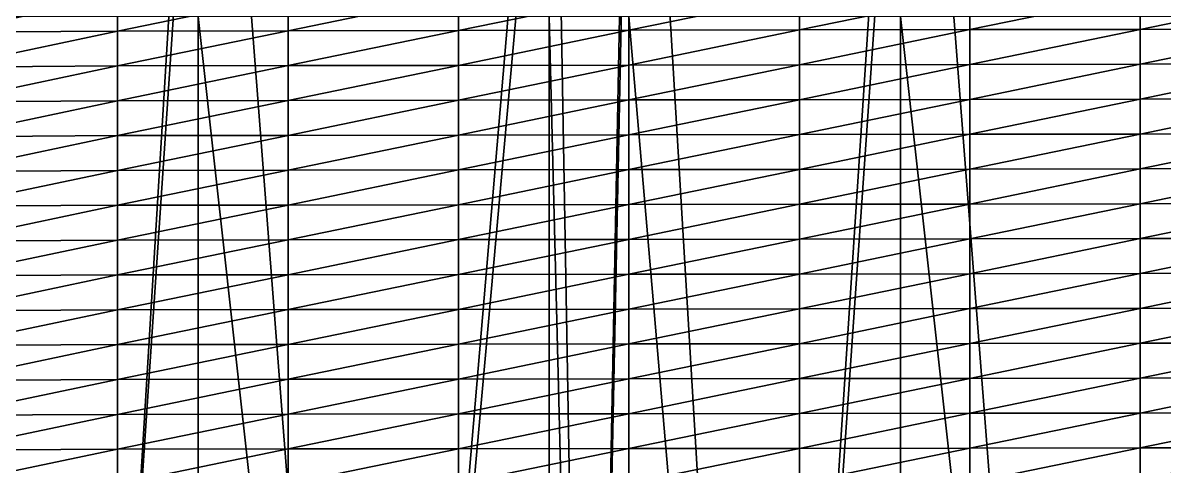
# Model space of a CAD drawing. Header units: metres. Extents: x -3 to 177, y -14 to 14.
# Drawn here: x 68.2 to 75.4, y 7.16 to 9.96 of the extents above; entities that cross this region are included whole.
import ezdxf

# ---------------------------------------------------------------- set-up
doc = ezdxf.new("R2010")
doc.units = ezdxf.units.M
for name, color, linetype, true_color in [('DB_4', 7, 'Continuous', 0x99866a), ('HOLD_4', 7, 'Continuous', 0x80bb9a), ('HULL', 7, 'Continuous', 0x528ba5)]:
    doc.layers.add(name, color=color, linetype=linetype, true_color=true_color)

msp = doc.modelspace()

# ---------------------------------------------------------------- linework, layer by layer
at = {"layer": 'DB_4'}
for points in [[(67.725, 14.36, 1.75), (67.725, -14.36, 1.75), (69.3074, -14.3587, 1.75)], [(67.725, 14.36, 1.75), (69.3074, -14.3587, 1.75), (69.3074, 14.3587, 1.75)], [(69.3074, 14.3587, 1.75), (71.5222, -14.3597, 1.75), (71.5222, 14.3597, 1.75)], [(69.3074, 14.3587, 1.75), (69.3074, -14.3587, 1.75), (71.5222, -14.3597, 1.75)], [(71.5222, 14.3597, 1.75), (72.025, -14.3599, 1.75), (72.025, 14.3599, 1.75)], [(71.5222, 14.3597, 1.75), (71.5222, -14.3597, 1.75), (72.025, -14.3599, 1.75)], [(72.025, 14.3599, 1.75), (73.7369, -14.3607, 1.75), (73.7369, 14.3607, 1.75)], [(72.025, 14.3599, 1.75), (72.025, -14.3599, 1.75), (73.7369, -14.3607, 1.75)], [(73.7369, 14.3607, 1.75), (75.9517, -14.3616, 1.75), (75.9517, 14.3616, 1.75)], [(73.7369, 14.3607, 1.75), (73.7369, -14.3607, 1.75), (75.9517, -14.3616, 1.75)], [(67.725, -11.2161), (67.725, 11.2161), (69.3074, 12.3259)], [(67.725, -11.2161), (69.3074, 12.3259), (69.3074, -12.3259)], [(69.3074, -12.3259), (69.3074, 12.3259), (71.5222, 12.3305)], [(69.3074, -12.3259), (71.5222, 12.3305), (71.5222, -12.3305)], [(71.5222, -12.3305), (71.5222, 12.3305), (72.025, 12.3316)], [(71.5222, -12.3305), (72.025, 12.3316), (72.025, -12.3316)], [(72.025, -12.3316), (72.025, 12.3316), (73.7369, 12.3351)], [(72.025, -12.3316), (73.7369, 12.3351), (73.7369, -12.3351)], [(73.7369, -12.3351), (73.7369, 12.3351), (75.9517, 12.3398)], [(73.7369, -12.3351), (75.9517, 12.3398), (75.9517, -12.3398)]]:
    msp.add_3dface(points, dxfattribs=at)
at = {"layer": 'HOLD_4'}
for points in [[(67.725, -13.056, 1.75), (67.725, 13.056, 1.75), (69.3074, 13.0547, 1.75)], [(67.725, -13.056, 1.75), (69.3074, 13.0547, 1.75), (69.3074, -13.0547, 1.75)], [(69.3074, -13.0547, 1.75), (69.3074, 13.0547, 1.75), (71.5222, 13.0557, 1.75)], [(69.3074, -13.0547, 1.75), (71.5222, 13.0557, 1.75), (71.5222, -13.0557, 1.75)], [(71.5222, -13.0557, 1.75), (71.5222, 13.0557, 1.75), (72.025, 13.0559, 1.75)], [(71.5222, -13.0557, 1.75), (72.025, 13.0559, 1.75), (72.025, -13.0559, 1.75)], [(72.025, -13.0559, 1.75), (72.025, 13.0559, 1.75), (73.7369, 13.0567, 1.75)], [(72.025, -13.0559, 1.75), (73.7369, 13.0567, 1.75), (73.7369, -13.0567, 1.75)], [(73.7369, -13.0567, 1.75), (73.7369, 13.0567, 1.75), (75.9517, 13.0576, 1.75)], [(73.7369, -13.0567, 1.75), (75.9517, 13.0576, 1.75), (75.9517, -13.0576, 1.75)], [(67.725, 9.996, 14.6), (67.725, -9.996, 14.6), (69.3074, -9.996, 14.6)], [(67.725, 9.996, 14.6), (69.3074, -9.996, 14.6), (69.3074, 9.996, 14.6)], [(69.3074, 9.996, 14.6), (69.3074, -9.996, 14.6), (71.5222, -9.996, 14.6)], [(69.3074, 9.996, 14.6), (71.5222, -9.996, 14.6), (71.5222, 9.996, 14.6)], [(71.5222, 9.996, 14.6), (71.5222, -9.996, 14.6), (72.025, -9.996, 14.6)], [(71.5222, 9.996, 14.6), (72.025, -9.996, 14.6), (72.025, 9.996, 14.6)], [(72.025, 9.996, 14.6), (72.025, -9.996, 14.6), (73.7369, -9.996, 14.6)], [(72.025, 9.996, 14.6), (73.7369, -9.996, 14.6), (73.7369, 9.996, 14.6)], [(73.7369, 9.996, 14.6), (73.7369, -9.996, 14.6), (75.9517, -9.996, 14.6)], [(73.7369, 9.996, 14.6), (75.9517, -9.996, 14.6), (75.9517, 9.996, 14.6)]]:
    msp.add_3dface(points, dxfattribs=at)
at = {"layer": 'HULL'}
for points in [[(67.725, 9.8966), (67.725, 10.1165), (68.8, 10.124)], [(67.725, 9.8966), (68.8, 10.124), (68.8, 9.9039)], [(68.8, 9.9039), (68.8, 10.124), (69.875, 10.1258)], [(68.8, 9.9039), (69.875, 10.1258), (69.875, 9.9057)], [(69.875, 9.9057), (69.875, 10.1258), (70.95, 10.1277)], [(69.875, 9.9057), (70.95, 10.1277), (70.95, 9.9075)], [(70.95, 9.9075), (70.95, 10.1277), (72.025, 10.1295)], [(70.95, 9.9075), (72.025, 10.1295), (72.025, 9.9093)], [(72.025, 9.9093), (72.025, 10.1295), (73.1, 10.1313)], [(72.025, 9.9093), (73.1, 10.1313), (73.1, 9.9111)], [(73.1, 9.9111), (73.1, 10.1313), (74.175, 10.1332)], [(73.1, 9.9111), (74.175, 10.1332), (74.175, 9.9129)], [(74.175, 9.9129), (74.175, 10.1332), (75.25, 10.135)], [(74.175, 9.9129), (75.25, 10.135), (75.25, 9.9147)], [(75.25, 9.9147), (75.25, 10.135), (76.325, 10.1369)], [(75.25, 9.9147), (76.325, 10.1369), (76.325, 9.9165)], [(67.725, 9.6767), (67.725, 9.8966), (68.8, 9.9039)], [(67.725, 9.6767), (68.8, 9.9039), (68.8, 9.6838)], [(68.8, 9.6838), (68.8, 9.9039), (69.875, 9.9057)], [(68.8, 9.6838), (69.875, 9.9057), (69.875, 9.6856)], [(69.875, 9.6856), (69.875, 9.9057), (70.95, 9.9075)], [(69.875, 9.6856), (70.95, 9.9075), (70.95, 9.6873)], [(70.95, 9.6873), (70.95, 9.9075), (72.025, 9.9093)], [(70.95, 9.6873), (72.025, 9.9093), (72.025, 9.6891)], [(72.025, 9.6891), (72.025, 9.9093), (73.1, 9.9111)], [(72.025, 9.6891), (73.1, 9.9111), (73.1, 9.6908)], [(73.1, 9.6908), (73.1, 9.9111), (74.175, 9.9129)], [(73.1, 9.6908), (74.175, 9.9129), (74.175, 9.6926)], [(74.175, 9.6926), (74.175, 9.9129), (75.25, 9.9147)], [(74.175, 9.6926), (75.25, 9.9147), (75.25, 9.6944)], [(75.25, 9.6944), (75.25, 9.9147), (76.325, 9.9165)], [(75.25, 9.6944), (76.325, 9.9165), (76.325, 9.6961)], [(67.725, 9.4567), (67.725, 9.6767), (68.8, 9.6838)], [(67.725, 9.4567), (68.8, 9.6838), (68.8, 9.4637)], [(68.8, 9.4637), (68.8, 9.6838), (69.875, 9.6856)], [(68.8, 9.4637), (69.875, 9.6856), (69.875, 9.4654)], [(69.875, 9.4654), (69.875, 9.6856), (70.95, 9.6873)], [(69.875, 9.4654), (70.95, 9.6873), (70.95, 9.4672)], [(70.95, 9.4672), (70.95, 9.6873), (72.025, 9.6891)], [(70.95, 9.4672), (72.025, 9.6891), (72.025, 9.4689)], [(72.025, 9.4689), (72.025, 9.6891), (73.1, 9.6908)], [(72.025, 9.4689), (73.1, 9.6908), (73.1, 9.4706)], [(73.1, 9.4706), (73.1, 9.6908), (74.175, 9.6926)], [(73.1, 9.4706), (74.175, 9.6926), (74.175, 9.4723)], [(74.175, 9.4723), (74.175, 9.6926), (75.25, 9.6944)], [(74.175, 9.4723), (75.25, 9.6944), (75.25, 9.474)], [(75.25, 9.474), (75.25, 9.6944), (76.325, 9.6961)], [(75.25, 9.474), (76.325, 9.6961), (76.325, 9.4758)], [(67.725, 9.2368), (67.725, 9.4567), (68.8, 9.4637)], [(67.725, 9.2368), (68.8, 9.4637), (68.8, 9.2436)], [(68.8, 9.2436), (68.8, 9.4637), (69.875, 9.4654)], [(68.8, 9.2436), (69.875, 9.4654), (69.875, 9.2453)], [(69.875, 9.2453), (69.875, 9.4654), (70.95, 9.4672)], [(69.875, 9.2453), (70.95, 9.4672), (70.95, 9.247)], [(70.95, 9.247), (70.95, 9.4672), (72.025, 9.4689)], [(70.95, 9.247), (72.025, 9.4689), (72.025, 9.2487)], [(72.025, 9.2487), (72.025, 9.4689), (73.1, 9.4706)], [(72.025, 9.2487), (73.1, 9.4706), (73.1, 9.2504)], [(73.1, 9.2504), (73.1, 9.4706), (74.175, 9.4723)], [(73.1, 9.2504), (74.175, 9.4723), (74.175, 9.252)], [(74.175, 9.252), (74.175, 9.4723), (75.25, 9.474)], [(74.175, 9.252), (75.25, 9.474), (75.25, 9.2537)], [(75.25, 9.2537), (75.25, 9.474), (76.325, 9.4758)], [(75.25, 9.2537), (76.325, 9.4758), (76.325, 9.2554)], [(67.725, 9.0169), (67.725, 9.2368), (68.8, 9.2436)], [(67.725, 9.0169), (68.8, 9.2436), (68.8, 9.0235)], [(68.8, 9.0235), (68.8, 9.2436), (69.875, 9.2453)], [(68.8, 9.0235), (69.875, 9.2453), (69.875, 9.0252)], [(69.875, 9.0252), (69.875, 9.2453), (70.95, 9.247)], [(69.875, 9.0252), (70.95, 9.247), (70.95, 9.0268)], [(70.95, 9.0268), (70.95, 9.247), (72.025, 9.2487)], [(70.95, 9.0268), (72.025, 9.2487), (72.025, 9.0285)], [(72.025, 9.0285), (72.025, 9.2487), (73.1, 9.2504)], [(72.025, 9.0285), (73.1, 9.2504), (73.1, 9.0301)], [(73.1, 9.0301), (73.1, 9.2504), (74.175, 9.252)], [(73.1, 9.0301), (74.175, 9.252), (74.175, 9.0317)], [(74.175, 9.0317), (74.175, 9.252), (75.25, 9.2537)], [(74.175, 9.0317), (75.25, 9.2537), (75.25, 9.0334)], [(75.25, 9.0334), (75.25, 9.2537), (76.325, 9.2554)], [(75.25, 9.0334), (76.325, 9.2554), (76.325, 9.035)], [(67.725, 8.797), (67.725, 9.0169), (68.8, 9.0235)], [(67.725, 8.797), (68.8, 9.0235), (68.8, 8.8035)], [(68.8, 8.8035), (68.8, 9.0235), (69.875, 9.0252)], [(68.8, 8.8035), (69.875, 9.0252), (69.875, 8.8051)], [(69.875, 8.8051), (69.875, 9.0252), (70.95, 9.0268)], [(69.875, 8.8051), (70.95, 9.0268), (70.95, 8.8067)], [(70.95, 8.8067), (70.95, 9.0268), (72.025, 9.0285)], [(70.95, 8.8067), (72.025, 9.0285), (72.025, 8.8083)], [(72.025, 8.8083), (72.025, 9.0285), (73.1, 9.0301)], [(72.025, 8.8083), (73.1, 9.0301), (73.1, 8.8099)], [(73.1, 8.8099), (73.1, 9.0301), (74.175, 9.0317)], [(73.1, 8.8099), (74.175, 9.0317), (74.175, 8.8115)], [(74.175, 8.8115), (74.175, 9.0317), (75.25, 9.0334)], [(74.175, 8.8115), (75.25, 9.0334), (75.25, 8.8131)], [(75.25, 8.8131), (75.25, 9.0334), (76.325, 9.035)], [(75.25, 8.8131), (76.325, 9.035), (76.325, 8.8147)], [(67.725, 8.577), (67.725, 8.797), (68.8, 8.8035)], [(67.725, 8.577), (68.8, 8.8035), (68.8, 8.5834)], [(68.8, 8.5834), (68.8, 8.8035), (69.875, 8.8051)], [(68.8, 8.5834), (69.875, 8.8051), (69.875, 8.5849)], [(69.875, 8.5849), (69.875, 8.8051), (70.95, 8.8067)], [(69.875, 8.5849), (70.95, 8.8067), (70.95, 8.5865)], [(70.95, 8.5865), (70.95, 8.8067), (72.025, 8.8083)], [(70.95, 8.5865), (72.025, 8.8083), (72.025, 8.5881)], [(72.025, 8.5881), (72.025, 8.8083), (73.1, 8.8099)], [(72.025, 8.5881), (73.1, 8.8099), (73.1, 8.5896)], [(73.1, 8.5896), (73.1, 8.8099), (74.175, 8.8115)], [(73.1, 8.5896), (74.175, 8.8115), (74.175, 8.5912)], [(74.175, 8.5912), (74.175, 8.8115), (75.25, 8.8131)], [(74.175, 8.5912), (75.25, 8.8131), (75.25, 8.5927)], [(75.25, 8.5927), (75.25, 8.8131), (76.325, 8.8147)], [(75.25, 8.5927), (76.325, 8.8147), (76.325, 8.5943)], [(67.725, 8.3571), (67.725, 8.577), (68.8, 8.5834)], [(67.725, 8.3571), (68.8, 8.5834), (68.8, 8.3633)], [(68.8, 8.3633), (68.8, 8.5834), (69.875, 8.5849)], [(68.8, 8.3633), (69.875, 8.5849), (69.875, 8.3648)], [(69.875, 8.3648), (69.875, 8.5849), (70.95, 8.5865)], [(69.875, 8.3648), (70.95, 8.5865), (70.95, 8.3663)], [(70.95, 8.3663), (70.95, 8.5865), (72.025, 8.5881)], [(70.95, 8.3663), (72.025, 8.5881), (72.025, 8.3678)], [(72.025, 8.3678), (72.025, 8.5881), (73.1, 8.5896)], [(72.025, 8.3678), (73.1, 8.5896), (73.1, 8.3694)], [(73.1, 8.3694), (73.1, 8.5896), (74.175, 8.5912)], [(73.1, 8.3694), (74.175, 8.5912), (74.175, 8.3709)], [(74.175, 8.3709), (74.175, 8.5912), (75.25, 8.5927)], [(74.175, 8.3709), (75.25, 8.5927), (75.25, 8.3724)], [(75.25, 8.3724), (75.25, 8.5927), (76.325, 8.5943)], [(75.25, 8.3724), (76.325, 8.5943), (76.325, 8.3739)], [(67.725, 8.1372), (67.725, 8.3571), (68.8, 8.3633)], [(67.725, 8.1372), (68.8, 8.3633), (68.8, 8.1432)], [(68.8, 8.1432), (68.8, 8.3633), (69.875, 8.3648)], [(68.8, 8.1432), (69.875, 8.3648), (69.875, 8.1447)], [(69.875, 8.1447), (69.875, 8.3648), (70.95, 8.3663)], [(69.875, 8.1447), (70.95, 8.3663), (70.95, 8.1462)], [(70.95, 8.1462), (70.95, 8.3663), (72.025, 8.3678)], [(70.95, 8.1462), (72.025, 8.3678), (72.025, 8.1476)], [(72.025, 8.1476), (72.025, 8.3678), (73.1, 8.3694)], [(72.025, 8.1476), (73.1, 8.3694), (73.1, 8.1491)], [(73.1, 8.1491), (73.1, 8.3694), (74.175, 8.3709)], [(73.1, 8.1491), (74.175, 8.3709), (74.175, 8.1506)], [(74.175, 8.1506), (74.175, 8.3709), (75.25, 8.3724)], [(74.175, 8.1506), (75.25, 8.3724), (75.25, 8.1521)], [(75.25, 8.1521), (75.25, 8.3724), (76.325, 8.3739)], [(75.25, 8.1521), (76.325, 8.3739), (76.325, 8.1536)], [(67.725, 7.9173), (67.725, 8.1372), (68.8, 8.1432)], [(67.725, 7.9173), (68.8, 8.1432), (68.8, 7.9231)], [(68.8, 7.9231), (68.8, 8.1432), (69.875, 8.1447)], [(68.8, 7.9231), (69.875, 8.1447), (69.875, 7.9245)], [(69.875, 7.9245), (69.875, 8.1447), (70.95, 8.1462)], [(69.875, 7.9245), (70.95, 8.1462), (70.95, 7.926)], [(70.95, 7.926), (70.95, 8.1462), (72.025, 8.1476)], [(70.95, 7.926), (72.025, 8.1476), (72.025, 7.9274)], [(72.025, 7.9274), (72.025, 8.1476), (73.1, 8.1491)], [(72.025, 7.9274), (73.1, 8.1491), (73.1, 7.9289)], [(73.1, 7.9289), (73.1, 8.1491), (74.175, 8.1506)], [(73.1, 7.9289), (74.175, 8.1506), (74.175, 7.9303)], [(74.175, 7.9303), (74.175, 8.1506), (75.25, 8.1521)], [(74.175, 7.9303), (75.25, 8.1521), (75.25, 7.9318)], [(75.25, 7.9318), (75.25, 8.1521), (76.325, 8.1536)], [(75.25, 7.9318), (76.325, 8.1536), (76.325, 7.9332)], [(67.725, 7.6973), (67.725, 7.9173), (68.8, 7.9231)], [(67.725, 7.6973), (68.8, 7.9231), (68.8, 7.703)], [(68.8, 7.703), (68.8, 7.9231), (69.875, 7.9245)], [(68.8, 7.703), (69.875, 7.9245), (69.875, 7.7044)], [(69.875, 7.7044), (69.875, 7.9245), (70.95, 7.926)], [(69.875, 7.7044), (70.95, 7.926), (70.95, 7.7058)], [(70.95, 7.7058), (70.95, 7.926), (72.025, 7.9274)], [(70.95, 7.7058), (72.025, 7.9274), (72.025, 7.7072)], [(72.025, 7.7072), (72.025, 7.9274), (73.1, 7.9289)], [(72.025, 7.7072), (73.1, 7.9289), (73.1, 7.7086)], [(73.1, 7.7086), (73.1, 7.9289), (74.175, 7.9303)], [(73.1, 7.7086), (74.175, 7.9303), (74.175, 7.71)], [(74.175, 7.71), (74.175, 7.9303), (75.25, 7.9318)], [(74.175, 7.71), (75.25, 7.9318), (75.25, 7.7114)], [(75.25, 7.7114), (75.25, 7.9318), (76.325, 7.9332)], [(75.25, 7.7114), (76.325, 7.9332), (76.325, 7.7128)], [(67.725, 7.4774), (67.725, 7.6973), (68.8, 7.703)], [(67.725, 7.4774), (68.8, 7.703), (68.8, 7.4829)], [(68.8, 7.4829), (68.8, 7.703), (69.875, 7.7044)], [(68.8, 7.4829), (69.875, 7.7044), (69.875, 7.4843)], [(69.875, 7.4843), (69.875, 7.7044), (70.95, 7.7058)], [(69.875, 7.4843), (70.95, 7.7058), (70.95, 7.4857)], [(70.95, 7.4857), (70.95, 7.7058), (72.025, 7.7072)], [(70.95, 7.4857), (72.025, 7.7072), (72.025, 7.487)], [(72.025, 7.487), (72.025, 7.7072), (73.1, 7.7086)], [(72.025, 7.487), (73.1, 7.7086), (73.1, 7.4884)], [(73.1, 7.4884), (73.1, 7.7086), (74.175, 7.71)], [(73.1, 7.4884), (74.175, 7.71), (74.175, 7.4897)], [(74.175, 7.4897), (74.175, 7.71), (75.25, 7.7114)], [(74.175, 7.4897), (75.25, 7.7114), (75.25, 7.4911)], [(75.25, 7.4911), (75.25, 7.7114), (76.325, 7.7128)], [(75.25, 7.4911), (76.325, 7.7128), (76.325, 7.4925)], [(70.95, 7.2655), (70.95, 7.4857), (72.025, 7.487)], [(70.95, 7.2655), (72.025, 7.487), (72.025, 7.2668)], [(72.025, 7.2668), (72.025, 7.487), (73.1, 7.4884)], [(72.025, 7.2668), (73.1, 7.4884), (73.1, 7.2681)], [(73.1, 7.2681), (73.1, 7.4884), (74.175, 7.4897)], [(73.1, 7.2681), (74.175, 7.4897), (74.175, 7.2695)], [(74.175, 7.2695), (74.175, 7.4897), (75.25, 7.4911)], [(74.175, 7.2695), (75.25, 7.4911), (75.25, 7.2708)], [(75.25, 7.2708), (75.25, 7.4911), (76.325, 7.4925)], [(75.25, 7.2708), (76.325, 7.4925), (76.325, 7.2721)], [(67.725, 7.2575), (67.725, 7.4774), (68.8, 7.4829)], [(67.725, 7.2575), (68.8, 7.4829), (68.8, 7.2628)], [(68.8, 7.2628), (68.8, 7.4829), (69.875, 7.4843)], [(68.8, 7.2628), (69.875, 7.4843), (69.875, 7.2642)], [(69.875, 7.2642), (69.875, 7.4843), (70.95, 7.4857)], [(69.875, 7.2642), (70.95, 7.4857), (70.95, 7.2655)], [(75.25, 7.0505), (75.25, 7.2708), (76.325, 7.2721)], [(75.25, 7.0505), (76.325, 7.2721), (76.325, 7.0517)], [(67.725, 7.0376), (67.725, 7.2575), (68.8, 7.2628)], [(67.725, 7.0376), (68.8, 7.2628), (68.8, 7.0428)], [(68.8, 7.0428), (68.8, 7.2628), (69.875, 7.2642)], [(68.8, 7.0428), (69.875, 7.2642), (69.875, 7.044)], [(69.875, 7.044), (69.875, 7.2642), (70.95, 7.2655)], [(69.875, 7.044), (70.95, 7.2655), (70.95, 7.0453)], [(70.95, 7.0453), (70.95, 7.2655), (72.025, 7.2668)], [(70.95, 7.0453), (72.025, 7.2668), (72.025, 7.0466)], [(72.025, 7.0466), (72.025, 7.2668), (73.1, 7.2681)], [(72.025, 7.0466), (73.1, 7.2681), (73.1, 7.0479)], [(73.1, 7.0479), (73.1, 7.2681), (74.175, 7.2695)], [(73.1, 7.0479), (74.175, 7.2695), (74.175, 7.0492)], [(74.175, 7.0492), (74.175, 7.2695), (75.25, 7.2708)], [(74.175, 7.0492), (75.25, 7.2708), (75.25, 7.0505)]]:
    msp.add_3dface(points, dxfattribs=at)

doc.saveas('drawing.dxf')
